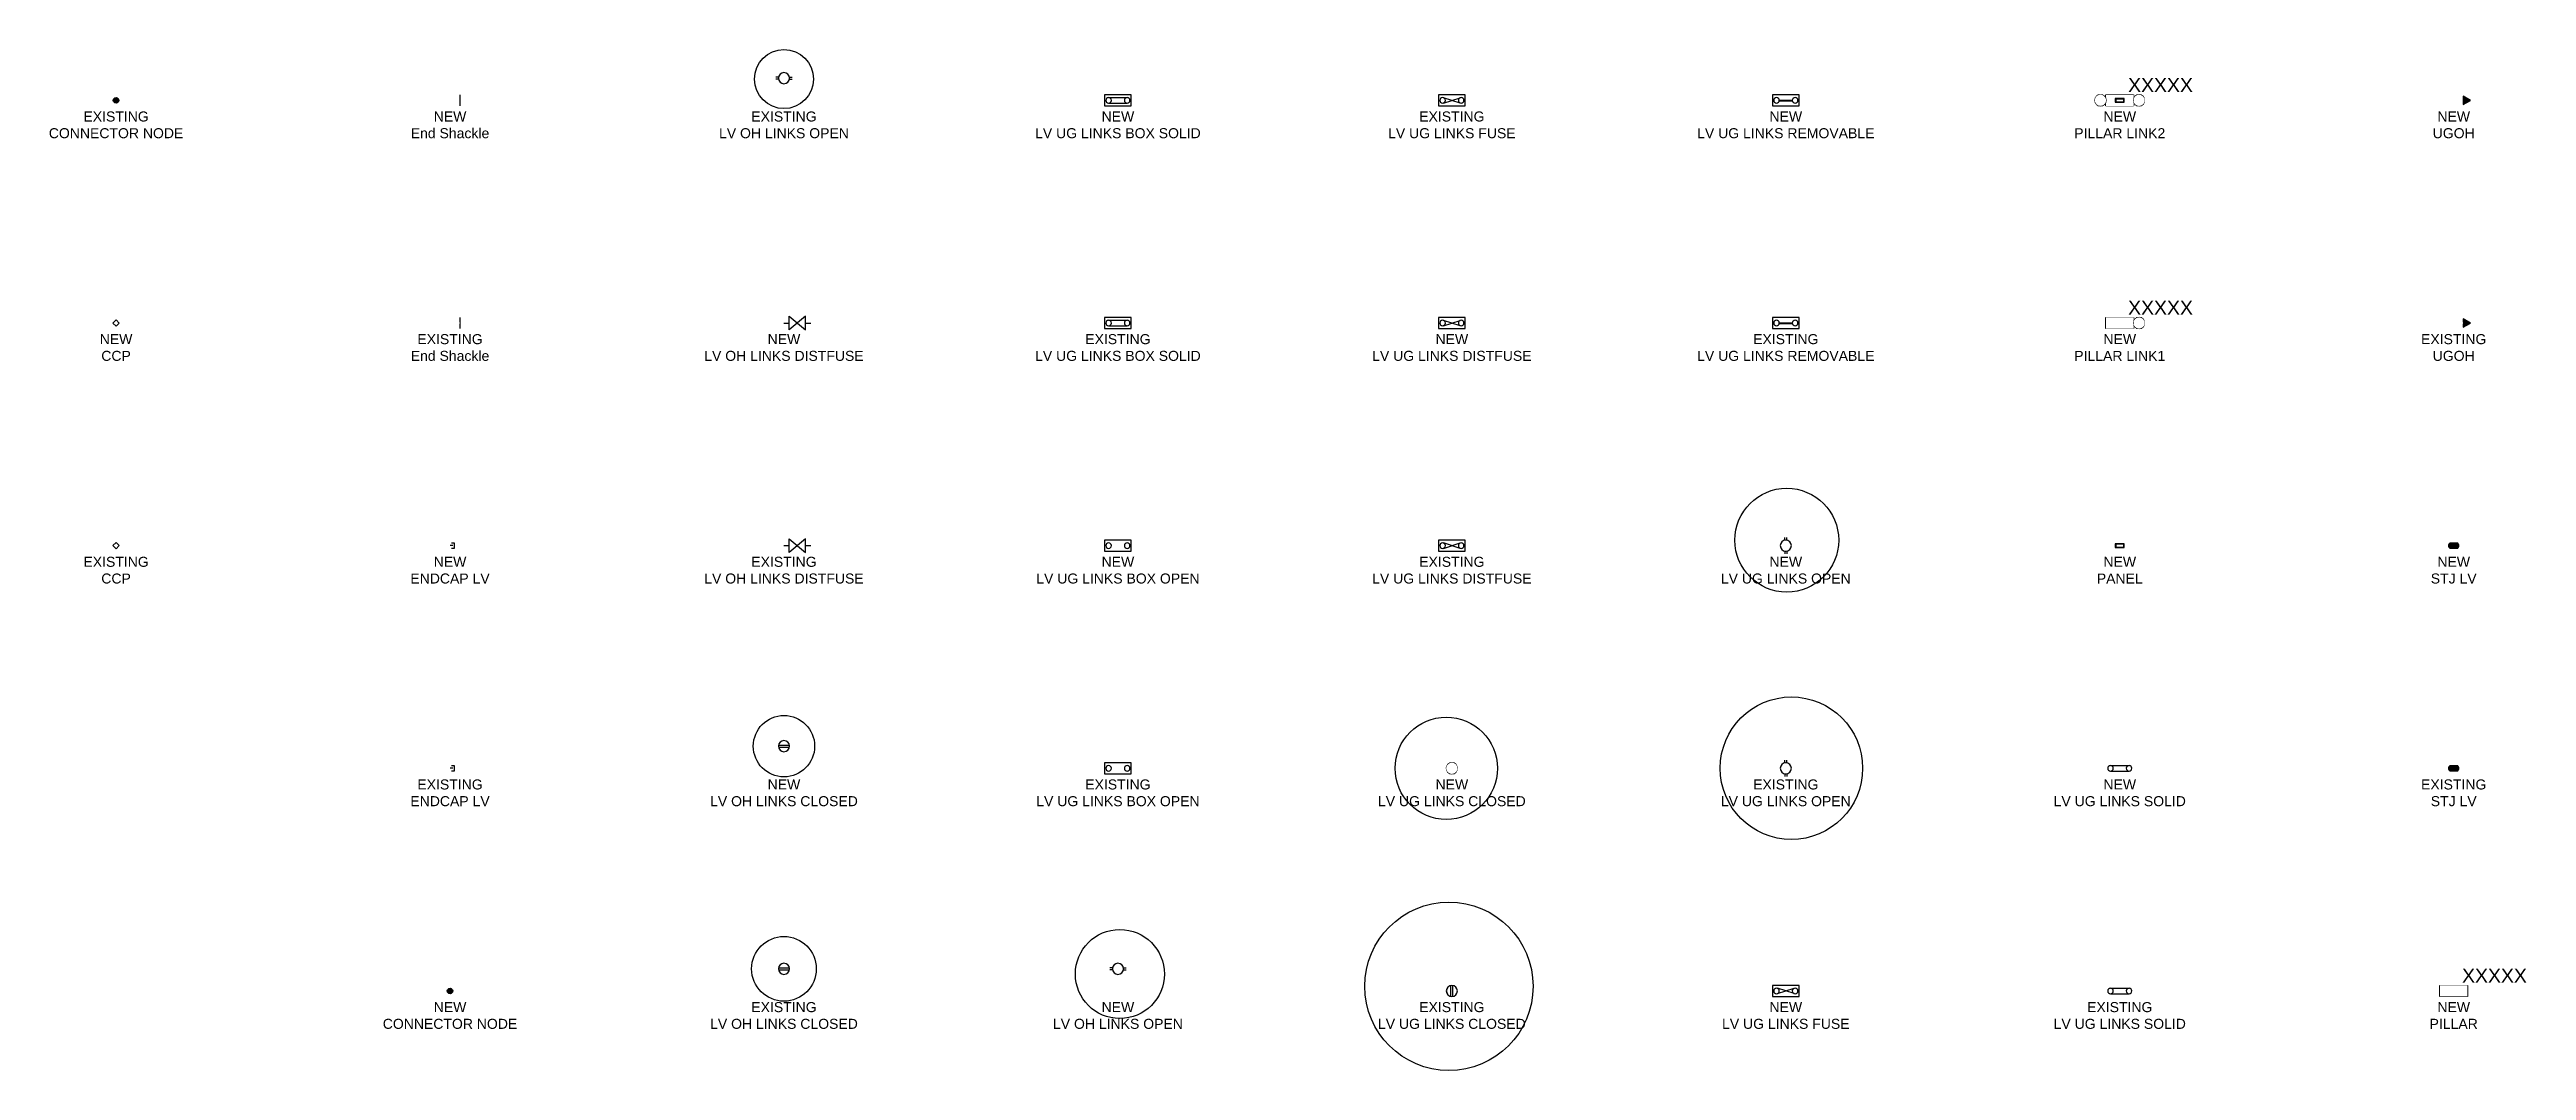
# Model space of a CAD drawing. Header units: metres. Extents: x -12 to 433, y -14 to 169.
import ezdxf

# ---------------------------------------------------------------- set-up
doc = ezdxf.new("R2010")
doc.units = ezdxf.units.M
doc.set_wipeout_variables(frame=1)
doc.layers.get('0').update_dxf_attribs({"color": 6})
for name, color, linetype in [('Equip_LV_NEW', 2, 'Continuous'), ('Panels_NEW', 7, 'Continuous'), ('SupportsUG_SP_LV_NEW', 2, 'Continuous'), ('Text', 1, 'Continuous')]:
    doc.layers.add(name, color=color, linetype=linetype)
doc.styles.add('iecARIAL', font='ARIAL.TTF')
doc.styles.get("Standard").update_dxf_attribs({"font": 'ARIAL.TTF'})

# ---------------------------------------------------------------- blocks, each defined once
blk = doc.blocks.new('CCP_EXT')
blk.add_wipeout([(0, 0.57), (0.57, 0), (0, -0.57), (-0.57, 0)])
blk.add_lwpolyline([(-0.57, 0), (0, 0.57), (0.57, 0), (0, -0.57), (-0.57, 0)])
at = {"flags": 9}
for tag, p in [('CCP_TYPE', (0, 0)), ('ORIENTATION', (0, -0.2)), ('USAGE', (0, -0.4)), ('LEGEND', (0, -0.6)), ('LIFE_SUPPORT', (0, -0.8)), ('NOTES', (0, -1))]:
    blk.add_attdef(tag, p, '', height=0.2, dxfattribs=at)
blk = doc.blocks.new('CCP_NEW')
blk.add_wipeout([(0, 0.57), (0.57, 0), (0, -0.57), (-0.57, 0)])
blk.add_lwpolyline([(-0.57, 0), (0, 0.57), (0.57, 0), (0, -0.57), (-0.57, 0)])
at = {"flags": 9}
for tag, p in [('CCP_TYPE', (0, 0)), ('ORIENTATION', (0, -0.2)), ('USAGE', (0, -0.4)), ('LEGEND', (0, -0.6)), ('LIFE_SUPPORT', (0, -0.8)), ('NOTES', (0, -1))]:
    blk.add_attdef(tag, p, '', height=0.2, dxfattribs=at)
blk = doc.blocks.new('CONNECTOR_NODE_EXT')
h = blk.add_hatch(color=256)
edge = h.paths.add_edge_path()
edge.add_arc((0, 0), 0.5, 0, 360)
blk.add_circle((0, 0), 0.5)
at = {"flags": 9}
for tag, p in [('ORIENTATION', (0, 0)), ('USAGE', (0, -0.2)), ('NOTES', (0, -0.4))]:
    blk.add_attdef(tag, p, '', height=0.2, dxfattribs=at)
blk = doc.blocks.new('CONNECTOR_NODE_NEW')
h = blk.add_hatch(color=256)
edge = h.paths.add_edge_path()
edge.add_arc((0, 0), 0.5, 0, 360)
blk.add_circle((0, 0), 0.5)
at = {"flags": 9}
for tag, p in [('ORIENTATION', (0, 0)), ('USAGE', (0, -0.2)), ('NOTES', (0, -0.4))]:
    blk.add_attdef(tag, p, '', height=0.2, dxfattribs=at)
blk = doc.blocks.new('ENDCAP_LV_EXT')
for points in [[(0.5, 0), (0, 0)], [(0.25, 0.5), (0.75, 0.5), (0.75, -0.5), (0.25, -0.5)]]:
    blk.add_lwpolyline(points)
at = {"flags": 9}
for tag, p in [('CONNECTOR_TYPE', (0, 0)), ('CONSTRUCTED_VOLTAGE', (0, -0.2)), ('OPERATING_VOLTAGE', (0, -0.6)), ('ORIENTATION', (0, -0.8)), ('OWNED_BY', (0, -1)), ('STATE', (0, -1.2)), ('NO_PHASES', (0, -0.4)), ('USAGE', (0, -1.4)), ('LEGEND', (0, -1.6)), ('NOTES', (0, -1.8))]:
    blk.add_attdef(tag, p, '', height=0.2, dxfattribs=at)
blk = doc.blocks.new('ENDCAP_LV_NEW')
for points in [[(0.5, 0), (0, 0)], [(0.25, 0.5), (0.75, 0.5), (0.75, -0.5), (0.25, -0.5)]]:
    blk.add_lwpolyline(points)
at = {"flags": 9}
for tag, p in [('CONNECTOR_TYPE', (0, 0)), ('CONSTRUCTED_VOLTAGE', (0, -0.2)), ('OPERATING_VOLTAGE', (0, -0.6)), ('ORIENTATION', (0, -0.8)), ('OWNED_BY', (0, -1)), ('STATE', (0, -1.2)), ('NO_PHASES', (0, -0.4)), ('USAGE', (0, -1.4)), ('LEGEND', (0, -1.6)), ('NOTES', (0, -1.8))]:
    blk.add_attdef(tag, p, '', height=0.2, dxfattribs=at)
blk = doc.blocks.new('End Shackle_EXT')
blk.add_line((1.81, -1), (1.81, 1))
at = {"flags": 9}
for tag, p in [('CONNECTOR_TYPE', (0, 0)), ('CONSTRUCTED_VOLTAGE', (0, -0.2)), ('OPERATING_VOLTAGE', (0, -0.6)), ('ORIENTATION', (0, -0.8)), ('OWNED_BY', (0, -1)), ('STATE', (0, -1.2)), ('NO_PHASES', (0, -0.4)), ('USAGE', (0, -1.4)), ('NOTES', (0, -1.6))]:
    blk.add_attdef(tag, p, '', height=0.2, dxfattribs=at)
blk.add_wipeout([(0, 0), (0, 0.07), (1.81, 0.07), (1.81, -0.08), (0, -0.08)])
blk = doc.blocks.new('End Shackle_NEW')
blk.add_wipeout([(0, 0), (0, 0.07), (1.81, 0.07), (1.81, -0.08), (0, -0.08)])
blk.add_line((1.81, -1), (1.81, 1))
at = {"flags": 9}
for tag, p in [('CONNECTOR_TYPE', (0, 0)), ('CONSTRUCTED_VOLTAGE', (0, -0.2)), ('OPERATING_VOLTAGE', (0, -0.6)), ('ORIENTATION', (0, -0.8)), ('OWNED_BY', (0, -1)), ('STATE', (0, -1.2)), ('NO_PHASES', (0, -0.4)), ('USAGE', (0, -1.4)), ('NOTES', (0, -1.6))]:
    blk.add_attdef(tag, p, '', height=0.2, dxfattribs=at)
blk = doc.blocks.new('LV_OH_LINKS_CLOSED_EXT')
for p, q in [((-0.98, 4.15), (0.98, 4.15)), ((-0.98, 3.82), (0.98, 3.82))]:
    blk.add_line(p, q)
blk.add_lwpolyline([(0, 2.99, 1), (0, 4.98, 1)], format="xyb", close=True)
at = {"flags": 9}
for tag, p in [('ORIENTATION', (0, 0)), ('USAGE', (0, -0.2)), ('NOTES', (0, -0.4))]:
    blk.add_attdef(tag, p, '', height=0.2, dxfattribs=at)
blk = doc.blocks.new('*U38')
for p, q in [((-0.98, 4.15), (0.98, 4.15)), ((-0.98, 3.82), (0.98, 3.82))]:
    blk.add_line(p, q)
blk.add_lwpolyline([(0, 2.99, 1), (0, 4.98, 1)], format="xyb", close=True)
at = {"flags": 9}
for tag, p in [('ORIENTATION', (0, 0)), ('USAGE', (0, -0.2)), ('NOTES', (0, -0.4))]:
    blk.add_attdef(tag, p, '', height=0.2, dxfattribs=at)
blk = doc.blocks.new('LV_OH_LINKS_DISTFUSE_EXT')
for p, q in [((0, 0), (0.96, 0)), ((3.84, 0), (4.8, 0))]:
    blk.add_line(p, q)
blk.add_lwpolyline([(3.84, -1.2), (3.84, 1.2), (0.96, -1.2), (0.96, 1.2)], close=True)
at = {"flags": 9}
for tag, p in [('ORIENTATION', (0, 0)), ('USAGE', (0, -0.2)), ('NOTES', (0, -0.4))]:
    blk.add_attdef(tag, p, '', height=0.2, dxfattribs=at)
blk = doc.blocks.new('LV_OH_LINKS_DISTFUSE_NEW')
for p, q in [((0, 0), (0.96, 0)), ((3.84, 0), (4.8, 0))]:
    blk.add_line(p, q)
blk.add_lwpolyline([(3.84, -1.2), (3.84, 1.2), (0.96, -1.2), (0.96, 1.2)], close=True)
at = {"flags": 9}
for tag, p in [('ORIENTATION', (0, 0)), ('USAGE', (0, -0.2)), ('LEGEND', (0, -0.4)), ('NOTES', (0, -0.6))]:
    blk.add_attdef(tag, p, '', height=0.2, dxfattribs=at)
blk = doc.blocks.new('LV_OH_LINKS_OPEN_EXT')
for p, q in [((-0.98, 4.15), (-1.48, 4.15)), ((-0.98, 3.82), (-1.48, 3.82)), ((0.98, 4.15), (1.48, 4.15)), ((0.98, 3.82), (1.48, 3.82))]:
    blk.add_line(p, q)
blk.add_lwpolyline([(0, 2.99, 1), (0, 4.98, 1)], format="xyb", close=True)
at = {"flags": 9}
for tag, p in [('ORIENTATION', (0, 0)), ('USAGE', (0, -0.2)), ('LEGEND', (0, -0.4)), ('NOTES', (0, -0.6))]:
    blk.add_attdef(tag, p, '', height=0.2, dxfattribs=at)
blk = doc.blocks.new('LV_OH_LINKS_OPEN_NEW')
for p, q in [((-0.98, 4.15), (-1.48, 4.15)), ((-0.98, 3.82), (-1.48, 3.82)), ((0.98, 4.15), (1.48, 4.15)), ((0.98, 3.82), (1.48, 3.82))]:
    blk.add_line(p, q)
blk.add_lwpolyline([(0, 2.99, 1), (0, 4.98, 1)], format="xyb", close=True)
at = {"flags": 9}
for tag, p in [('ORIENTATION', (0, 0)), ('USAGE', (0, -0.2)), ('NOTES', (0, -0.4))]:
    blk.add_attdef(tag, p, '', height=0.2, dxfattribs=at)
blk = doc.blocks.new('LV_UG_LINKS_BOX_OPEN_EXT')
blk.add_lwpolyline([(-2.4, -1), (2.4, -1), (2.4, 1), (-2.4, 1)], close=True)
for points in [[(-2.17, 0, 1), (-1.17, 0, 1)], [(1.17, 0, 1), (2.17, 0, 1)]]:
    blk.add_lwpolyline(points, format="xyb", close=True)
at = {"flags": 9}
for tag, p in [('ORIENTATION', (0, 0)), ('USAGE', (0, -0.2)), ('NOTES', (0, -0.4))]:
    blk.add_attdef(tag, p, '', height=0.2, dxfattribs=at)
blk = doc.blocks.new('LV_UG_LINKS_BOX_OPEN_NEW')
blk.add_lwpolyline([(-2.4, -1), (2.4, -1), (2.4, 1), (-2.4, 1)], close=True)
for points in [[(-2.17, 0, 1), (-1.17, 0, 1)], [(1.17, 0, 1), (2.17, 0, 1)]]:
    blk.add_lwpolyline(points, format="xyb", close=True)
at = {"flags": 9}
for tag, p in [('ORIENTATION', (0, 0)), ('USAGE', (0, -0.2)), ('LEGEND', (0, -0.4)), ('NOTES', (0, -0.6))]:
    blk.add_attdef(tag, p, '', height=0.2, dxfattribs=at)
blk = doc.blocks.new('LV_UG_LINKS_BOX_SOLID_EXT')
for p, q in [((-1.67, 0.5), (1.67, 0.5)), ((-1.67, -0.5), (1.67, -0.5))]:
    blk.add_line(p, q)
blk.add_lwpolyline([(-2.4, -1), (2.4, -1), (2.4, 1), (-2.4, 1)], close=True)
for points in [[(-2.17, 0, 1), (-1.17, 0, 1)], [(1.17, 0, 1), (2.17, 0, 1)]]:
    blk.add_lwpolyline(points, format="xyb", close=True)
at = {"flags": 9}
for tag, p in [('ACTUAL_STATUS', (0, 0)), ('CONNECTOR_TYPE', (0, -0.2)), ('CONSTRUCTED_VOLTAGE', (0, -0.4)), ('OPERATING_VOLTAGE', (0, -0.8)), ('ORIENTATION', (0, -1)), ('OWNED_BY', (0, -1.2)), ('STATE', (0, -1.4)), ('NO_PHASES', (0, -0.6)), ('USAGE', (0, -1.6)), ('NOTES', (0, -1.8))]:
    blk.add_attdef(tag, p, '', height=0.2, dxfattribs=at)
blk = doc.blocks.new('LV_UG_LINKS_BOX_SOLID_NEW')
for p, q in [((-1.67, 0.5), (1.67, 0.5)), ((-1.67, -0.5), (1.67, -0.5))]:
    blk.add_line(p, q)
blk.add_lwpolyline([(-2.4, -1), (2.4, -1), (2.4, 1), (-2.4, 1)], close=True)
for points in [[(-2.17, 0, 1), (-1.17, 0, 1)], [(1.17, 0, 1), (2.17, 0, 1)]]:
    blk.add_lwpolyline(points, format="xyb", close=True)
at = {"flags": 9}
for tag, p in [('ACTUAL_STATUS', (0, 0)), ('CONNECTOR_TYPE', (0, -0.2)), ('CONSTRUCTED_VOLTAGE', (0, -0.4)), ('OPERATING_VOLTAGE', (0, -0.8)), ('ORIENTATION', (0, -1)), ('OWNED_BY', (0, -1.2)), ('STATE', (0, -1.4)), ('NO_PHASES', (0, -0.6)), ('USAGE', (0, -1.6)), ('NOTES', (0, -1.8))]:
    blk.add_attdef(tag, p, '', height=0.2, dxfattribs=at)
blk = doc.blocks.new('LV_UG_LINKS_CLOSED_EXT')
blk.add_wipeout([(-0.76, 0.64), (-0.84, 0.54), (-0.9, 0.43), (-0.94, 0.32), (-0.98, 0.2), (-0.99, 0.07), (-0.99, -0.05), (-0.98, -0.18), (-0.95, -0.3), (-0.91, -0.41), (-0.85, -0.53), (-0.77, -0.63), (-0.69, -0.72), (-0.59, -0.8), (-0.49, -0.87), (-0.38, -0.92), (-0.26, -0.96), (-0.13, -0.99), (-0.01, -1), (0.11, -0.99), (0.24, -0.97), (0.36, -0.93), (0.47, -0.88), (0.58, -0.81), (0.67, -0.73), (0.76, -0.64), (0.84, -0.54), (0.9, -0.43), (0.94, -0.32), (0.98, -0.2), (0.99, -0.07), (0.99, 0.05), (0.98, 0.18), (0.95, 0.3), (0.91, 0.41), (0.85, 0.53), (0.77, 0.63), (0.69, 0.72), (0.59, 0.8), (0.49, 0.87), (0.38, 0.92), (0.26, 0.96), (0.13, 0.99), (0.01, 1), (-0.11, 0.99), (-0.24, 0.97), (-0.36, 0.93), (-0.47, 0.88), (-0.58, 0.81), (-0.67, 0.73)])
at = {"lineweight": -3}
for p, q in [((-0.17, -0.98), (-0.17, 0.98)), ((0.17, -0.98), (0.17, 0.98))]:
    blk.add_line(p, q, dxfattribs=at)
blk.add_lwpolyline([(1, 0, 1), (-1, 0, 1)], format="xyb", close=True)
at = {"flags": 9}
for tag, p in [('ORIENTATION', (0, 0)), ('USAGE', (0, -0.2)), ('NOTES', (0, -0.4))]:
    blk.add_attdef(tag, p, '', height=0.2, dxfattribs=at)
blk = doc.blocks.new('LV_UG_LINKS_CLOSED_NEW')
for p, q in [((-0.17, -0.98), (-0.17, 0.98)), ((0.17, -0.98), (0.17, 0.98))]:
    blk.add_line(p, q)
blk.add_lwpolyline([(1, 0, 1), (-1, 0, 1)], format="xyb", close=True)
blk.add_wipeout([(-0.7, 0.7), (-0.79, 0.61), (-0.86, 0.51), (-0.91, 0.4), (-0.96, 0.28), (-0.98, 0.16), (-1, 0.03), (-0.99, -0.09), (-0.97, -0.22), (-0.94, -0.34), (-0.89, -0.45), (-0.82, -0.56), (-0.75, -0.66), (-0.66, -0.75), (-0.56, -0.82), (-0.45, -0.89), (-0.34, -0.94), (-0.22, -0.97), (-0.09, -0.99), (0.03, -1), (0.16, -0.98), (0.28, -0.96), (0.4, -0.91), (0.51, -0.86), (0.61, -0.79), (0.7, -0.7), (0.79, -0.61), (0.86, -0.51), (0.91, -0.4), (0.96, -0.28), (0.98, -0.16), (1, -0.03), (0.99, 0.09), (0.97, 0.22), (0.94, 0.34), (0.89, 0.45), (0.82, 0.56), (0.75, 0.66), (0.66, 0.75), (0.56, 0.82), (0.45, 0.89), (0.34, 0.94), (0.22, 0.97), (0.09, 0.99), (-0.03, 1), (-0.16, 0.98), (-0.28, 0.96), (-0.4, 0.91), (-0.51, 0.86), (-0.61, 0.79)])
at = {"flags": 9}
for tag, p in [('ORIENTATION', (0, 0)), ('USAGE', (0, -0.2)), ('NOTES', (0, -0.4))]:
    blk.add_attdef(tag, p, '', height=0.2, dxfattribs=at)
blk = doc.blocks.new('LV_UG_LINKS_DISTFUSE_EXT')
for p, q in [((-1.52, -0.48), (1.52, 0.48)), ((1.52, -0.48), (-1.52, 0.48))]:
    blk.add_line(p, q)
blk.add_lwpolyline([(-2.4, -1), (2.4, -1), (2.4, 1), (-2.4, 1)], close=True)
for points in [[(-2.17, 0, 1), (-1.17, 0, 1)], [(1.17, 0, 1), (2.17, 0, 1)]]:
    blk.add_lwpolyline(points, format="xyb", close=True)
at = {"flags": 9}
for tag, p in [('ACTUAL_STATUS', (0, 0)), ('CONSTRUCTED_VOLTAGE', (0, -0.2)), ('OPERATING_VOLTAGE', (0, -0.6)), ('ORIENTATION', (0, -0.8)), ('STATE', (0, -1)), ('SWITCH_TYPE', (0, -1.2)), ('NO_PHASES', (0, -0.4)), ('USAGE', (0, -1.4)), ('NOTES', (0, -1.6))]:
    blk.add_attdef(tag, p, '', height=0.2, dxfattribs=at)
blk = doc.blocks.new('LV_UG_LINKS_DISTFUSE_NEW')
for p, q in [((-1.52, -0.48), (1.52, 0.48)), ((1.52, -0.48), (-1.52, 0.48))]:
    blk.add_line(p, q)
blk.add_lwpolyline([(-2.4, -1), (2.4, -1), (2.4, 1), (-2.4, 1)], close=True)
for points in [[(-2.17, 0, 1), (-1.17, 0, 1)], [(1.17, 0, 1), (2.17, 0, 1)]]:
    blk.add_lwpolyline(points, format="xyb", close=True)
at = {"flags": 9}
for tag, p in [('ACTUAL_STATUS', (0, 0)), ('CONSTRUCTED_VOLTAGE', (0, -0.2)), ('OPERATING_VOLTAGE', (0, -0.6)), ('ORIENTATION', (0, -0.8)), ('STATE', (0, -1)), ('SWITCH_TYPE', (0, -1.2)), ('NO_PHASES', (0, -0.4)), ('USAGE', (0, -1.4)), ('NOTES', (0, -1.6))]:
    blk.add_attdef(tag, p, '', height=0.2, dxfattribs=at)
blk = doc.blocks.new('LV_UG_LINKS_FUSE_EXT')
for p, q in [((-1.52, -0.48), (1.52, 0.48)), ((1.52, -0.48), (-1.52, 0.48))]:
    blk.add_line(p, q)
blk.add_lwpolyline([(-2.4, -1), (2.4, -1), (2.4, 1), (-2.4, 1)], close=True)
for points in [[(-2.17, 0, 1), (-1.17, 0, 1)], [(1.17, 0, 1), (2.17, 0, 1)]]:
    blk.add_lwpolyline(points, format="xyb", close=True)
at = {"flags": 9}
for tag, p in [('ACTUAL_STATUS', (0, 0)), ('CONSTRUCTED_VOLTAGE', (0, -0.2)), ('OPERATING_VOLTAGE', (0, -0.6)), ('ORIENTATION', (0, -0.8)), ('STATE', (0, -1)), ('SWITCH_TYPE', (0, -1.2)), ('NO_PHASES', (0, -0.4)), ('USAGE', (0, -1.4)), ('LEGEND', (0, -1.6)), ('NOTES', (0, -1.8))]:
    blk.add_attdef(tag, p, '', height=0.2, dxfattribs=at)
blk = doc.blocks.new('LV_UG_LINKS_FUSE_NEW')
for p, q in [((-1.52, -0.48), (1.52, 0.48)), ((1.52, -0.48), (-1.52, 0.48))]:
    blk.add_line(p, q)
blk.add_lwpolyline([(-2.4, -1), (2.4, -1), (2.4, 1), (-2.4, 1)], close=True)
for points in [[(-2.17, 0, 1), (-1.17, 0, 1)], [(1.17, 0, 1), (2.17, 0, 1)]]:
    blk.add_lwpolyline(points, format="xyb", close=True)
at = {"flags": 9}
for tag, p in [('ACTUAL_STATUS', (0, 0)), ('CONSTRUCTED_VOLTAGE', (0, -0.2)), ('OPERATING_VOLTAGE', (0, -0.6)), ('ORIENTATION', (0, -0.8)), ('STATE', (0, -1)), ('SWITCH_TYPE', (0, -1.2)), ('NO_PHASES', (0, -0.4)), ('USAGE', (0, -1.4)), ('NOTES', (0, -1.6))]:
    blk.add_attdef(tag, p, '', height=0.2, dxfattribs=at)
blk = doc.blocks.new('LV_UG_LINKS_OPEN_EXT')
blk.add_wipeout([(-0.91, 0.4), (-0.96, 0.28), (-0.98, 0.16), (-1, 0.03), (-0.99, -0.09), (-0.97, -0.22), (-0.94, -0.34), (-0.89, -0.45), (-0.82, -0.56), (-0.75, -0.66), (-0.66, -0.75), (-0.56, -0.82), (-0.45, -0.89), (-0.34, -0.94), (-0.22, -0.97), (-0.09, -0.99), (0.03, -1), (0.16, -0.98), (0.28, -0.96), (0.4, -0.91), (0.51, -0.86), (0.61, -0.79), (0.7, -0.7), (0.79, -0.61), (0.86, -0.51), (0.91, -0.4), (0.96, -0.28), (0.98, -0.16), (1, -0.03), (0.99, 0.09), (0.97, 0.22), (0.94, 0.34), (0.89, 0.45), (0.82, 0.56), (0.75, 0.66), (0.66, 0.75), (0.56, 0.82), (0.45, 0.89), (0.34, 0.94), (0.22, 0.97), (0.09, 0.99), (-0.03, 1), (-0.16, 0.98), (-0.28, 0.96), (-0.4, 0.91), (-0.51, 0.86), (-0.61, 0.79), (-0.7, 0.7), (-0.79, 0.61), (-0.86, 0.51)])
for p, q in [((-0.17, 0.98), (-0.17, 1.48)), ((0.17, 0.98), (0.17, 1.48)), ((-0.17, -0.98), (-0.17, -1.48)), ((0.17, -0.98), (0.17, -1.48))]:
    blk.add_line(p, q)
blk.add_lwpolyline([(0, -1, 1), (0, 1, 1)], format="xyb", close=True)
at = {"flags": 9}
for tag, p in [('ORIENTATION', (0, 0)), ('USAGE', (0, -0.2)), ('NOTES', (0, -0.4))]:
    blk.add_attdef(tag, p, '', height=0.2, dxfattribs=at)
blk = doc.blocks.new('LV_UG_LINKS_OPEN_NEW')
blk.add_wipeout([(-0.78, 0.62), (-0.85, 0.52), (-0.91, 0.41), (-0.95, 0.29), (-0.98, 0.17), (-0.99, 0.04), (-0.99, -0.08), (-0.97, -0.2), (-0.94, -0.32), (-0.89, -0.44), (-0.83, -0.55), (-0.76, -0.65), (-0.67, -0.74), (-0.57, -0.82), (-0.46, -0.88), (-0.35, -0.93), (-0.23, -0.97), (-0.11, -0.99), (0.02, -1), (0.14, -0.99), (0.26, -0.96), (0.38, -0.92), (0.5, -0.86), (0.6, -0.8), (0.69, -0.71), (0.78, -0.62), (0.85, -0.52), (0.91, -0.41), (0.95, -0.29), (0.98, -0.17), (0.99, -0.04), (0.99, 0.08), (0.97, 0.2), (0.94, 0.32), (0.89, 0.44), (0.83, 0.55), (0.76, 0.65), (0.67, 0.74), (0.57, 0.82), (0.46, 0.88), (0.35, 0.93), (0.23, 0.97), (0.11, 0.99), (-0.02, 1), (-0.14, 0.99), (-0.26, 0.96), (-0.38, 0.92), (-0.5, 0.86), (-0.6, 0.8), (-0.69, 0.71)])
for p, q in [((-0.17, 0.98), (-0.17, 1.48)), ((0.17, 0.98), (0.17, 1.48)), ((-0.17, -0.98), (-0.17, -1.48)), ((0.17, -0.98), (0.17, -1.48))]:
    blk.add_line(p, q)
blk.add_lwpolyline([(1, 0, 1), (-1, 0, 1)], format="xyb", close=True)
at = {"flags": 9}
for tag, p in [('ORIENTATION', (0, 0)), ('USAGE', (0, -0.2)), ('NOTES', (0, -0.4))]:
    blk.add_attdef(tag, p, '', height=0.2, dxfattribs=at)
blk = doc.blocks.new('LV_UG_LINKS_REMOVABLE_EXT')
for p, q in [((-1.17, 0.06), (1.17, 0.06)), ((-1.17, -0.06), (1.17, -0.06))]:
    blk.add_line(p, q)
blk.add_lwpolyline([(-2.4, -1), (2.4, -1), (2.4, 1), (-2.4, 1)], close=True)
for points in [[(-2.17, 0, 1), (-1.17, 0, 1)], [(1.17, 0, 1), (2.17, 0, 1)]]:
    blk.add_lwpolyline(points, format="xyb", close=True)
at = {"flags": 9}
for tag, p in [('ORIENTATION', (0, 0)), ('USAGE', (0, -0.2)), ('NOTES', (0, -0.4))]:
    blk.add_attdef(tag, p, '', height=0.2, dxfattribs=at)
blk = doc.blocks.new('LV_UG_LINKS_REMOVABLE_NEW')
for p, q in [((-1.17, 0.06), (1.17, 0.06)), ((-1.17, -0.06), (1.17, -0.06))]:
    blk.add_line(p, q)
blk.add_lwpolyline([(-2.4, -1), (2.4, -1), (2.4, 1), (-2.4, 1)], close=True)
for points in [[(-2.17, 0, 1), (-1.17, 0, 1)], [(1.17, 0, 1), (2.17, 0, 1)]]:
    blk.add_lwpolyline(points, format="xyb", close=True)
at = {"flags": 9}
for tag, p in [('ORIENTATION', (0, 0)), ('USAGE', (0, -0.2)), ('NOTES', (0, -0.4))]:
    blk.add_attdef(tag, p, '', height=0.2, dxfattribs=at)
blk = doc.blocks.new('LV_UG_LINKS_SOLID_EXT')
for p, q in [((-1.67, 0.5), (1.67, 0.5)), ((-1.67, -0.5), (1.67, -0.5))]:
    blk.add_line(p, q)
for points in [[(-2.17, 0, 1), (-1.17, 0, 1)], [(1.17, 0, 1), (2.17, 0, 1)]]:
    blk.add_lwpolyline(points, format="xyb", close=True)
at = {"flags": 9}
for tag, p in [('ORIENTATION', (0, 0)), ('USAGE', (0, -0.2)), ('NOTES', (0, -0.4))]:
    blk.add_attdef(tag, p, '', height=0.2, dxfattribs=at)
blk = doc.blocks.new('LV_UG_LINKS_SOLID_NEW')
for p, q in [((-1.67, 0.5), (1.67, 0.5)), ((-1.67, -0.5), (1.67, -0.5))]:
    blk.add_line(p, q)
for points in [[(-2.17, 0, 1), (-1.17, 0, 1)], [(1.17, 0, 1), (2.17, 0, 1)]]:
    blk.add_lwpolyline(points, format="xyb", close=True)
at = {"flags": 9}
for tag, p in [('ORIENTATION', (0, 0)), ('USAGE', (0, -0.2)), ('NOTES', (0, -0.4))]:
    blk.add_attdef(tag, p, '', height=0.2, dxfattribs=at)
blk = doc.blocks.new('PANEL_NEW')
at = {"layer": 'Panels_NEW'}
h = blk.add_hatch(color=256, dxfattribs=at)
h.paths.add_polyline_path([(-0.8, -0.32), (0.8, -0.32), (0.8, 0.32), (-0.8, 0.32)])
h.paths.add_polyline_path([(-0.72, 0.24), (0.72, 0.24), (0.72, -0.24), (-0.72, -0.24)], flags=16)
for points in [[(-0.8, -0.32), (0.8, -0.32), (0.8, 0.32), (-0.8, 0.32)], [(-0.72, -0.24), (0.72, -0.24), (0.72, 0.24), (-0.72, 0.24)]]:
    blk.add_lwpolyline(points, close=True)
at = {"flags": 9}
for tag, p in [('ORIENTATION', (0, 0)), ('USAGE', (0, -0.2)), ('NOTES', (0, -0.4))]:
    blk.add_attdef(tag, p, '', height=0.2, dxfattribs=at)
blk = doc.blocks.new('PILLAR_NEW')
at = {"lineweight": -3}
blk.add_lwpolyline([(-2.48, 0.99), (2.47, 0.99), (2.47, -0.99), (-2.48, -0.99)], close=True, dxfattribs=at)
blk.add_wipeout([(-2.48, 0.99), (2.47, 0.99), (2.47, -0.99), (-2.48, -0.99)])
at = {"flags": 9}
for tag, p in [('USAGE', (0, -0.2)), ('STREETNAME', (0, -1.2)), ('SUBURB', (0, -1.4)), ('LEGEND', (0, -0.4)), ('LOCATION', (0, -0.6)), ('NOTES', (0, -0.8)), ('PARENT', (0, -1))]:
    blk.add_attdef(tag, p, '', height=0.2, dxfattribs=at)
at = {"style": 'iecARIAL', "flags": 8}
blk.add_attdef('ASSET_NUM', (1.5, 1.5), '', height=2.5, dxfattribs=at)
blk = doc.blocks.new('PILLAR_LINK1_NEW')
at = {"layer": 'SupportsUG_SP_LV_NEW'}
blk.add_blockref('PILLAR_NEW', (0, 0), dxfattribs=at).add_auto_attribs({'ASSET_NUM': 'XXXXX'})
at = {"layer": 'Equip_LV_NEW'}
blk.add_blockref('LV_UG_LINKS_CLOSED_NEW', (3.471, 0), dxfattribs=at)
blk = doc.blocks.new('PILLAR_LINK2_NEW')
at = {"layer": 'SupportsUG_SP_LV_NEW'}
blk.add_blockref('PILLAR_NEW', (0, 0), dxfattribs=at).add_auto_attribs({'ASSET_NUM': 'XXXXX'})
at = {"layer": 'Equip_LV_NEW'}
for p in [(-3.47, 0.01), (3.47, 0)]:
    blk.add_blockref('LV_UG_LINKS_CLOSED_NEW', p, dxfattribs=at)
at = {"layer": 'SupportsUG_SP_LV_NEW', "rotation": 180}
blk.add_blockref('PANEL_NEW', (0, 0), dxfattribs=at)
blk = doc.blocks.new('STJ_LV_EXT')
h = blk.add_hatch(color=256)
edge = h.paths.add_edge_path()
edge.add_ellipse((-0.59, 0.13), major_axis=(0.226, 0.226), ratio=1, start_angle=45, end_angle=135)
edge.add_line((-0.91, 0.13), (-0.91, -0.13))
edge.add_ellipse((-0.59, -0.13), major_axis=(-0.226, 0.226), ratio=1, start_angle=45, end_angle=135)
edge.add_line((-0.59, -0.45), (0.59, -0.45))
edge.add_ellipse((0.59, -0.13), major_axis=(0.226, 0.226), ratio=1, start_angle=225, end_angle=315)
edge.add_line((0.91, -0.13), (0.91, 0.13))
edge.add_ellipse((0.59, 0.13), major_axis=(-0.226, 0.226), ratio=1, start_angle=225, end_angle=315)
edge.add_line((0.59, 0.45), (-0.59, 0.45))
blk.add_lwpolyline([(-0.91, 0.13), (-0.91, -0.13, 0.414214), (-0.59, -0.45), (0.59, -0.45, 0.414214), (0.91, -0.13), (0.91, 0.13, 0.414214), (0.59, 0.45), (-0.59, 0.45, 0.414214)], format="xyb", close=True)
at = {"flags": 9}
for tag, p in [('ORIENTATION', (0, 0)), ('USAGE', (0, -0.2)), ('LEGEND', (0, -0.4)), ('NOTES', (0, -0.6))]:
    blk.add_attdef(tag, p, '', height=0.2, dxfattribs=at)
blk = doc.blocks.new('STJ_LV_NEW')
h = blk.add_hatch(color=256)
edge = h.paths.add_edge_path()
edge.add_ellipse((-0.59, 0.13), major_axis=(0.226, 0.226), ratio=1, start_angle=45, end_angle=135)
edge.add_line((-0.91, 0.13), (-0.91, -0.13))
edge.add_ellipse((-0.59, -0.13), major_axis=(0.226, 0.226), ratio=1, start_angle=135, end_angle=225)
edge.add_line((-0.59, -0.45), (0.59, -0.45))
edge.add_ellipse((0.59, -0.13), major_axis=(-0.226, 0.226), ratio=1, start_angle=135, end_angle=225)
edge.add_line((0.91, -0.13), (0.91, 0.13))
edge.add_ellipse((0.59, 0.13), major_axis=(-0.226, 0.226), ratio=1, start_angle=225, end_angle=315)
edge.add_line((0.59, 0.45), (-0.59, 0.45))
blk.add_lwpolyline([(-0.91, 0.13), (-0.91, -0.13, 0.414214), (-0.59, -0.45), (0.59, -0.45, 0.414214), (0.91, -0.13), (0.91, 0.13, 0.414214), (0.59, 0.45), (-0.59, 0.45, 0.414214)], format="xyb", close=True)
at = {"flags": 9}
for tag, p in [('ORIENTATION', (0, 0)), ('USAGE', (0, -0.2)), ('LEGEND', (0, -0.4)), ('NOTES', (0, -0.6))]:
    blk.add_attdef(tag, p, '', height=0.2, dxfattribs=at)
blk = doc.blocks.new('UGOH_EXT')
blk.add_hatch(color=256).paths.add_polyline_path([(1.7, 0.75), (1.7, -0.75), (3, 0)])
at = {"color": 1}
blk.add_lwpolyline([(1.7, 0.75), (1.7, -0.75), (3, 0)], close=True, dxfattribs=at)
at = {"flags": 9}
for tag, p in [('CONSTRUCTED_VOLTAGE', (0, 0)), ('OPERATING_VOLTAGE', (0, -0.2)), ('ORIENTATION', (0, -0.4)), ('STATE', (0, -0.6)), ('USAGE', (0, -0.8))]:
    blk.add_attdef(tag, p, '', height=0.2, dxfattribs=at)
blk.add_wipeout([(0, -0.14), (1.7, -0.14), (1.7, 0.12), (0, 0.13)])
blk = doc.blocks.new('UGOH_NEW')
blk.add_wipeout([(0, -0.14), (1.7, -0.14), (1.7, 0.12), (0, 0.13)])
blk.add_hatch(color=256).paths.add_polyline_path([(1.7, 0.75), (1.7, -0.75), (3, 0)])
at = {"color": 1}
blk.add_lwpolyline([(1.7, 0.75), (1.7, -0.75), (3, 0)], close=True, dxfattribs=at)
at = {"flags": 9}
for tag, p in [('CONSTRUCTED_VOLTAGE', (0, 0)), ('OPERATING_VOLTAGE', (0, -0.2)), ('ORIENTATION', (0, -0.4)), ('STATE', (0, -0.6)), ('USAGE', (0, -0.8))]:
    blk.add_attdef(tag, p, '', height=0.2, dxfattribs=at)

msp = doc.modelspace()

# ---------------------------------------------------------------- linework, layer by layer
at = {"layer": 'Text'}
for centre, radius in [((120, 163.82), 5.31), ((120, 43.98), 5.51), ((120, 3.98), 5.81), ((180.35, 3.05), 8)]:
    msp.add_circle(centre, radius, dxfattribs=at)

# ---------------------------------------------------------------- block references
for name, p in [('LV_OH_LINKS_OPEN_EXT', (120, 160)), ('CONNECTOR_NODE_EXT', (0, 160)), ('End Shackle_NEW', (60, 160)), ('LV_UG_LINKS_BOX_SOLID_NEW', (180, 160)), ('LV_UG_LINKS_FUSE_EXT', (240, 160)), ('LV_UG_LINKS_REMOVABLE_NEW', (300, 160)), ('PILLAR_LINK2_NEW', (360, 160)), ('UGOH_NEW', (420, 160)), ('CCP_NEW', (0, 120)), ('End Shackle_EXT', (60, 120)), ('LV_OH_LINKS_DISTFUSE_NEW', (120, 120)), ('LV_UG_LINKS_BOX_SOLID_EXT', (180, 120)), ('LV_UG_LINKS_DISTFUSE_NEW', (240, 120)), ('LV_UG_LINKS_REMOVABLE_EXT', (300, 120)), ('PILLAR_LINK1_NEW', (360, 120)), ('UGOH_EXT', (420, 120)), ('CCP_EXT', (0, 80)), ('ENDCAP_LV_NEW', (60, 80)), ('LV_OH_LINKS_DISTFUSE_EXT', (120, 80)), ('LV_UG_LINKS_BOX_OPEN_NEW', (180, 80)), ('LV_UG_LINKS_DISTFUSE_EXT', (240, 80)), ('LV_UG_LINKS_OPEN_NEW', (300, 80)), ('PANEL_NEW', (360, 80)), ('STJ_LV_NEW', (420, 80)), ('*U38', (120, 40)), ('ENDCAP_LV_EXT', (60, 40)), ('LV_UG_LINKS_BOX_OPEN_EXT', (180, 40)), ('LV_UG_LINKS_CLOSED_NEW', (240, 40)), ('LV_UG_LINKS_OPEN_EXT', (300, 40)), ('LV_UG_LINKS_SOLID_NEW', (360, 40)), ('STJ_LV_EXT', (420, 40)), ('LV_OH_LINKS_CLOSED_EXT', (120, 0)), ('LV_OH_LINKS_OPEN_NEW', (180, 0)), ('CONNECTOR_NODE_NEW', (60, 0)), ('LV_UG_LINKS_CLOSED_EXT', (240, 0)), ('LV_UG_LINKS_FUSE_NEW', (300, 0)), ('LV_UG_LINKS_SOLID_EXT', (360, 0))]:
    msp.add_blockref(name, p)
ref = msp.add_blockref('PILLAR_NEW', (420, 0))
ref.add_attrib('ASSET_NUM', 'XXXXX', (421.5, 1.5), dxfattribs={"height": 2.5, "style": 'iecARIAL'})

# ---------------------------------------------------------------- texts
at = {"char_height": 1.8, "width": 40, "attachment_point": 2}
for s, insert in [('EXISTING\\PCONNECTOR NODE', (0, 158)), ('EXISTING\\PLV OH LINKS OPEN', (120, 158)), ('NEW\\PLV UG LINKS BOX SOLID', (180, 158)), ('EXISTING\\PLV UG LINKS FUSE', (240, 158)), ('NEW\\PLV UG LINKS REMOVABLE', (300, 158)), ('NEW\\PLV OH LINKS DISTFUSE', (120, 118)), ('EXISTING\\PLV UG LINKS BOX SOLID', (180, 118)), ('NEW\\PLV UG LINKS DISTFUSE', (240, 118)), ('EXISTING\\PLV UG LINKS REMOVABLE', (300, 118)), ('NEW\\PENDCAP LV', (60, 78)), ('EXISTING\\PLV OH LINKS DISTFUSE', (120, 78)), ('NEW\\PLV UG LINKS BOX OPEN', (180, 78)), ('EXISTING\\PLV UG LINKS DISTFUSE', (240, 78)), ('NEW\\PPANEL', (360, 78)), ('NEW\\PSTJ LV', (420, 78)), ('EXISTING\\PENDCAP LV', (60, 38)), ('NEW\\PLV OH LINKS CLOSED', (120, 38)), ('EXISTING\\PLV UG LINKS BOX OPEN', (180, 38)), ('NEW\\PLV UG LINKS SOLID', (360, 38)), ('EXISTING\\PSTJ LV', (420, 38)), ('NEW\\PCONNECTOR NODE', (60, -2)), ('EXISTING\\PLV OH LINKS CLOSED', (120, -2)), ('NEW\\PLV OH LINKS OPEN', (180, -2)), ('NEW\\PLV UG LINKS FUSE', (300, -2)), ('EXISTING\\PLV UG LINKS SOLID', (360, -2))]:
    msp.add_mtext(s, dxfattribs=dict(at, insert=insert))

# ---------------------------------------------------------------- next in the draw order: linework, layer by layer
at = {"layer": 'Text'}
for centre, radius in [((300.17, 80.98), 9.33), ((239, 40), 9.19), ((301, 40.02), 12.8), ((239.47, 0.84), 15.12)]:
    msp.add_circle(centre, radius, dxfattribs=at)

# ---------------------------------------------------------------- next in the draw order: texts
at = {"char_height": 1.8, "width": 40, "attachment_point": 2}
for s, insert in [('NEW\\PEnd Shackle', (60, 158)), ('NEW\\PPILLAR LINK2', (360, 158)), ('NEW\\PUGOH', (420, 158)), ('NEW\\PCCP', (0, 118)), ('EXISTING\\PEnd Shackle', (60, 118)), ('NEW\\PPILLAR LINK1', (360, 118)), ('EXISTING\\PUGOH', (420, 118)), ('EXISTING\\PCCP', (0, 78)), ('NEW\\PLV UG LINKS OPEN', (300, 78)), ('NEW\\PLV UG LINKS CLOSED', (240, 38)), ('EXISTING\\PLV UG LINKS OPEN', (300, 38)), ('EXISTING\\PLV UG LINKS CLOSED', (240, -2)), ('NEW\\PPILLAR', (420, -2))]:
    msp.add_mtext(s, dxfattribs=dict(at, insert=insert))

doc.saveas('drawing.dxf')
